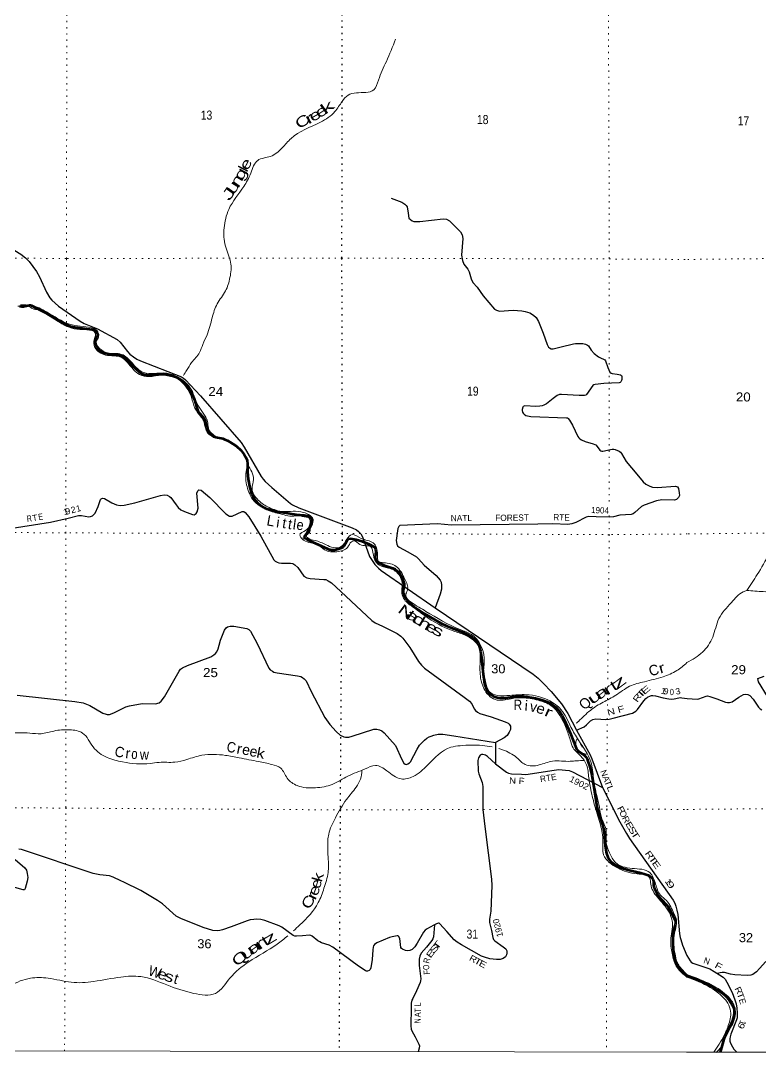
# Model space of a CAD drawing. Header units: feet. Extents: x -252966 to 4, y -183309 to 1368.
# Drawn here: x -44179 to -29908, y -183309 to -163397 of the extents above; entities that cross this region are included whole.
import ezdxf
from ezdxf.enums import TextEntityAlignment as Align

# ---------------------------------------------------------------- set-up
doc = ezdxf.new("R2010")
doc.units = ezdxf.units.FT
doc.header["$LTSCALE"] = 80
doc.linetypes.add('DOTTED', pattern=[1.5, 0.3, -1.2])
doc.linetypes.add('LONG_DASH_SHORT_DASH', pattern=[9.9, 6, -1.2, 1.5, -1.2])
for name, color, linetype, lineweight in [('11', 7, 'LONG_DASH_SHORT_DASH', 60), ('29', 7, 'Continuous', 25), ('30', 7, 'Continuous', 35), ('39', 7, 'Continuous', 13), ('4', 7, 'Continuous', 13), ('41', 7, 'Continuous', 13), ('6', 7, 'DOTTED', 25), ('7', 7, 'DOTTED', 13)]:
    doc.layers.add(name, color=color, linetype=linetype, lineweight=lineweight)

msp = doc.modelspace()

# ---------------------------------------------------------------- linework, layer by layer
at = {"layer": '11'}
for points in [[(-44201.24, -168902.98), (-44160.3, -168910.74), (-44123.66, -168907.9), (-44043.18, -168886.88), (-44010.14, -168881.69), (-43981.62, -168883.59), (-43956.34, -168893.21), (-43721.13, -169016.41), (-43464.71, -169172.72), (-43335.86, -169242.05)], [(-43335.86, -169242.05), (-43248.67, -169278.53), (-43177.39, -169299.37), (-43088.12, -169313.77), (-42806.58, -169348.93), (-42764.96, -169356.86), (-42745.13, -169366.84), (-42732.96, -169377.42), (-42720.7, -169392.21), (-42698.2, -169433.33), (-42692.61, -169448.37), (-42692.68, -169465.12), (-42699.53, -169483.53), (-42735.52, -169538.45), (-42744.31, -169557.88), (-42746.08, -169575.97), (-42732.3, -169635.91), (-42707.85, -169701.61), (-42681.59, -169740.84), (-42657, -169763.46), (-42621.76, -169783.48), (-42593.15, -169794.9), (-42550.92, -169806.44), (-42398.28, -169832.17), (-42261.35, -169848.93), (-42219.99, -169861.59), (-42193.83, -169874.78), (-42157.04, -169902.52), (-42062, -170011.58), (-41971.51, -170100.31), (-41884.82, -170176.4), (-41846.88, -170199.05), (-41798.05, -170216.66), (-41745.63, -170227.96), (-41684.25, -170235.38), (-41617.51, -170231.66), (-41498.63, -170214.76), (-41451.72, -170212.07), (-41411.4, -170214.67), (-41336.31, -170226.01), (-41248.28, -170246.07), (-41174.29, -170272.23), (-41096.09, -170313.69), (-41029.26, -170364.99), (-40975.02, -170421.8), (-40916.64, -170507.31), (-40841.04, -170665.06), (-40817.63, -170729.75), (-40787.65, -170844.96), (-40769.92, -170899.05), (-40751.72, -170937.76), (-40730.99, -170965.04), (-40662.44, -171033.3), (-40647.02, -171053.13), (-40632.17, -171081.1), (-40619.06, -171120.65), (-40590.88, -171244.62), (-40567.56, -171297), (-40539.48, -171343.07), (-40510.87, -171377.13), (-40484.95, -171399.02), (-40455.43, -171416.19), (-40415.71, -171430.17), (-40280.05, -171455.93), (-40237.31, -171472.6), (-40190.55, -171495.17), (-40083, -171555.4), (-40016.9, -171603), (-39932.6, -171679.32), (-39864.31, -171761.69), (-39838.77, -171805.18), (-39820.88, -171847.2), (-39811.33, -171880.13), (-39802.38, -171940.3), (-39800.3, -171993.42), (-39800.73, -172097.52), (-39787.76, -172239.27), (-39759.23, -172404.25), (-39718.9, -172524.31), (-39670.75, -172614.3), (-39602.57, -172700.46), (-39532.91, -172758.51), (-39476.95, -172789.22), (-39405.76, -172814.14), (-39228.17, -172858.28), (-39023.95, -172893.77), (-38865.06, -172919.88), (-38709.83, -172928.99), (-38640, -172943.97), (-38598.52, -172963.78), (-38575.67, -172990.92)], [(-38575.67, -172990.92), (-38563.53, -173021.23), (-38558.31, -173069.36), (-38564.53, -173108.3), (-38596.51, -173171.82), (-38665.96, -173290.26), (-38703.99, -173339.16), (-38712.19, -173354.21), (-38713.37, -173360.66), (-38712.5, -173365.66), (-38707.79, -173371.63), (-38698.98, -173377.33), (-38650.76, -173403), (-38552.92, -173443.34), (-38249.68, -173583.08), (-38229.08, -173590.9), (-38205.95, -173596.46), (-38179.34, -173599.49), (-38151.46, -173599.56), (-38124.59, -173597.2), (-38093.99, -173592.16), (-38045.44, -173580.24), (-37990.2, -173562.76), (-37963.89, -173551.53), (-37952.35, -173542.37), (-37936.68, -173524.25), (-37894.55, -173447.84), (-37870.29, -173408.74), (-37851.07, -173390.82), (-37827.81, -173382.98), (-37780.48, -173385.42), (-37706.32, -173399.43), (-37599.6, -173432.78), (-37455.94, -173489.16), (-37359.73, -173543.04), (-37339.94, -173564.4), (-37329.72, -173596.2), (-37328.52, -173631.4), (-37339.37, -173739.07), (-37334.93, -173786.5), (-37321.45, -173812.18), (-37270.53, -173847.32), (-37170.3, -173895.04), (-37000.29, -173950.72), (-36953.95, -173973.39), (-36919.29, -173996.61), (-36897.47, -174015.88), (-36871.9, -174044.78), (-36836.96, -174099.88), (-36805.32, -174172.79), (-36783.44, -174239.22), (-36781.09, -174254.84), (-36780.73, -174268.66), (-36782.82, -174291.69), (-36795.49, -174350.8), (-36800.78, -174377.36), (-36802.17, -174423.38), (-36792.32, -174454.84), (-36769.24, -174501.18), (-36737.51, -174552.13), (-36705.03, -174593.48), (-36672.46, -174626.95), (-36590.03, -174691.65), (-36392.04, -174825.4), (-36073.37, -175012.07), (-35962.11, -175066.62), (-35638.1, -175193.11), (-35542.49, -175240.52), (-35468.75, -175286.57), (-35434.8, -175312.45), (-35401.86, -175344.78), (-35361.18, -175399.82), (-35341.69, -175435.85), (-35318.27, -175496.15), (-35304.56, -175553.89), (-35287.96, -175679.31), (-35264.63, -175949.2), (-35228.63, -176184.06)], [(-35228.63, -176184.06), (-35194.46, -176292.27), (-35167.46, -176336.28), (-35136.44, -176369.73), (-35096.47, -176400.36), (-35048.63, -176425.89), (-34984.44, -176446.59), (-34933.77, -176454.24), (-34868.53, -176455.73), (-34817.27, -176452.07), (-34598.41, -176422.39), (-34537.1, -176419.64), (-34482.75, -176422.92), (-34247.74, -176458.13), (-34121.34, -176490.91), (-34035.27, -176522.75), (-33935.6, -176572.69), (-33852.87, -176633.02), (-33789.39, -176703.64), (-33734.54, -176793.16), (-33660.66, -176939.45), (-33575.81, -177130.1), (-33520.63, -177275.2), (-33475.12, -177392.47), (-33445.56, -177455.32), (-33420.04, -177484.73), (-33307.53, -177562.5), (-33272.29, -177594.57), (-33251.32, -177628.36), (-33233.47, -177676.42), (-33199.46, -177782.72), (-33159.4, -177944.24), (-33107.14, -178260), (-33061.2, -178548.9), (-33033.82, -178655.41), (-32952.51, -178900.76), (-32932.19, -178978.71), (-32921.04, -179043.89), (-32899.94, -179307.54), (-32875.14, -179454.88), (-32859.84, -179504.15), (-32841.48, -179544.11), (-32799.61, -179603.63), (-32744.19, -179653.81), (-32691.31, -179686.48), (-32607.29, -179723.63), (-32465.11, -179772.91), (-32213.91, -179826.39), (-32127.93, -179851.68), (-32072.81, -179874.27), (-32037.86, -179894.07), (-32004.41, -179922.31), (-31988.5, -179941.97), (-31977.19, -179965.81), (-31971.5, -180000.78), (-31971.36, -180048.9), (-31970.08, -180074.91), (-31966.01, -180095.96), (-31957.23, -180117.51), (-31904.88, -180221.59), (-31877.77, -180265.82), (-31839.23, -180317.19), (-31694.43, -180470.64), (-31640.44, -180569.69), (-31556.17, -180732.21), (-31547.15, -180758.8), (-31544.39, -180788.97), (-31549.12, -180828.5), (-31593.45, -180975.5), (-31599.44, -181013.02), (-31599.15, -181089.89), (-31593.47, -181236.85), (-31577.07, -181413.73), (-31566.07, -181477.71), (-31550.71, -181531.61), (-31536.14, -181567), (-31509.62, -181612.55), (-31414.74, -181742.85), (-31392.21, -181765.06), (-31328.39, -181814.44)], [(-31328.33, -181814.48), (-31028.07, -181930.1), (-30905.42, -181983.18), (-30826.89, -182026.27), (-30739.31, -182080.96), (-30633.03, -182154.18), (-30575.89, -182203.87), (-30518.45, -182268.13), (-30449.62, -182371.95), (-30422.89, -182434.01), (-30411.42, -182488.95), (-30413.47, -182548.67), (-30424.18, -182608.55), (-30450.27, -182695.31), (-30488.48, -182784.35), (-30578.5, -182943.06), (-30599.53, -182991.12), (-30686.21, -183287.91)]]:
    msp.add_lwpolyline(points, dxfattribs=at)
at = {"layer": '29'}
msp.add_line((-35018.5, -177317.65), (-35016.58, -177725.99), dxfattribs=at)
for points in [[(-37027.5, -166821.9), (-36824.29, -166896.45), (-36767.21, -166933.45), (-36739.66, -166959.96), (-36722.02, -166984.66), (-36704.39, -167108.17), (-36686.76, -167203.44), (-36660.38, -167232.29), (-36626.81, -167256.37), (-36595.08, -167266.95), (-36563.34, -167270.48), (-36477.96, -167269.33), (-36024.2, -167217.82), (-35965.62, -167226.38), (-35905.68, -167258.14), (-35816.17, -167347.08), (-35694.1, -167466.33), (-35658.83, -167526.31), (-35650.9, -167598.21), (-35670.59, -167916.36), (-35655.31, -168023.85), (-35627.36, -168094.75), (-35551.6, -168189.24), (-35524.83, -168239.1), (-35488.34, -168375.75), (-35452.54, -168449.06), (-35370.77, -168536.54), (-35255.23, -168701.31), (-35039.95, -168957.18), (-34999.81, -168980.96), (-34937.69, -168995.99), (-34678.75, -168980.75), (-34511, -168992.47), (-34444.08, -169002.08), (-34355.84, -169027.75), (-34281.79, -169077.15), (-34235.95, -169119.5), (-34190.24, -169197.65), (-34095.08, -169424.37), (-34019.93, -169638.96), (-33993.51, -169692.01), (-33975.88, -169707.89), (-33944.14, -169723.77), (-33928.27, -169727.3), (-33901.98, -169725.69), (-33748.56, -169687.94)], [(-44710.84, -167575.69), (-44176.72, -167898.93), (-44084.08, -167969.99), (-44013.55, -168040.56), (-43873.42, -168232.89), (-43816.08, -168333.44), (-43680.84, -168634.29), (-43613.32, -168741), (-43574.53, -168786.87), (-43449.44, -168901.8), (-43027.5, -169188.38), (-42950.37, -169235.01), (-42693.18, -169342.37), (-42316.96, -169542.63), (-42257.45, -169596.69), (-42116.39, -169776.66), (-42069.59, -169826.24), (-42000.02, -169878.99), (-41936.55, -169921.33), (-41867.58, -169955.48), (-41078.53, -170262.12), (-41035.58, -170290.07), (-41000.31, -170325.36), (-40709.18, -170628.48), (-39925.19, -171531.59), (-39866.6, -171618.61), (-39537.25, -172186.28), (-39499.86, -172239.65), (-39461.07, -172285.52), (-39335.67, -172397.58), (-38972.67, -172707.19), (-38932.04, -172732.1), (-38813.99, -172791.88), (-37780.48, -173174.88), (-37697.91, -173213.56), (-37659.12, -173248.85), (-37616.8, -173294.72), (-37582.73, -173352.12), (-37445.78, -173730.51), (-37410.4, -173789.44), (-37345.27, -173880.47), (-37274.78, -173952.33), (-37223.62, -173998.69), (-36181.07, -174719.05)], [(-33748.56, -169687.94), (-33512.2, -169629.79), (-33476.9, -169624.97), (-33330.56, -169623.2), (-33279.44, -169633.09), (-33245.05, -169652.31), (-33226.53, -169669.08), (-33171.7, -169753.78), (-33111.92, -169817.28), (-33027.86, -169878.69), (-32994.67, -169899.31), (-32919.76, -169929.33), (-32906.52, -169939.89), (-32895.94, -169957.54), (-32852.35, -170087.84), (-32809.54, -170176.31), (-32788.68, -170194.28), (-32768.99, -170202.78), (-32668.37, -170210.96), (-32603.25, -170225.71), (-32589.14, -170238.06), (-32580.28, -170251.49), (-32580.33, -170313.93), (-32585.62, -170336.87), (-32601.49, -170363.33), (-32613.83, -170373.92), (-32629.09, -170377.32), (-32930.18, -170395.65), (-33096.05, -170410.08), (-33120.93, -170418.61), (-33138.37, -170431.25), (-33260.35, -170605.98), (-33275.02, -170617.38), (-33301.47, -170626.2), (-33402.91, -170623.2), (-33744.03, -170603.26), (-33786.1, -170607.05), (-33825.13, -170624.44), (-33906.9, -170684.44), (-34036.71, -170786.75), (-34082.12, -170809.57), (-34119.58, -170823.8), (-34163.66, -170830.86), (-34236.76, -170834.73), (-34451.43, -170825.52), (-34481.03, -170837.92), (-34491.61, -170852.03), (-34503.95, -170893.29), (-34505.72, -170915.55), (-34498.67, -170943.78), (-34486.32, -170968.48), (-34466.3, -170987.57), (-34431.66, -171009.06), (-34336.09, -171030.33), (-33649.93, -171052.18), (-33626.77, -171055.81), (-33614.43, -171066.39), (-33587.98, -171099.92), (-33530.28, -171198.96), (-33426.65, -171413.08), (-33409.11, -171439.83), (-33389.63, -171460.71), (-33357.89, -171481.88), (-33287.07, -171510.57), (-33130.8, -171559.48), (-33101.34, -171567.45), (-33084.6, -171573.63), (-33075.78, -171582.45), (-33003.49, -171677.72), (-32986.98, -171688.39), (-32963.82, -171698.01), (-32944.42, -171699.77), (-32802.25, -171665.4), (-32764.57, -171660.96), (-32735.49, -171660.08), (-32708.15, -171668.02), (-32629.86, -171700.39), (-32605.01, -171720.07), (-32588.26, -171742.12), (-32494.41, -171897.3), (-32289.24, -172142.03)], [(-32289.24, -172142.03), (-32167.32, -172287.45), (-32115.73, -172331.4), (-32041.67, -172370.22), (-31988.78, -172391.39), (-31899, -172399.03), (-31545.7, -172372.98), (-31509.19, -172387.86), (-31488.04, -172419.62), (-31472.1, -172499.49), (-31470.4, -172553.71), (-31488.04, -172592.52), (-31523.3, -172627.81), (-31563.14, -172643.1), (-31811.94, -172637.71), (-31914.72, -172656.04), (-32147.46, -172737.19), (-32197.87, -172765.66), (-32329.06, -172880.11), (-32364.33, -172908.34), (-32403.33, -172918.64), (-32616.1, -172929.47), (-32741.64, -172961.27), (-32827.01, -172972.33), (-33073.78, -172962.94), (-33217.7, -172957.74), (-33270.46, -172967.85), (-33468.07, -173074.18), (-33544.04, -173098.43), (-33619.7, -173109.47), (-33911.27, -173100.39), (-34202.25, -173104.77), (-35867.87, -173123.5), (-36134.65, -173101.99), (-36861.2, -173129.97), (-36885.09, -173148.28), (-36901.65, -173191.79), (-36932.92, -173419.8), (-36923.88, -173494.09), (-36909.77, -173522.32), (-36877.39, -173546.21), (-36707.31, -173641.24), (-36543.03, -173734.04), (-36521.87, -173751.68), (-36501.29, -173772.5), (-36391.55, -173893.21), (-36159.8, -174092.66), (-36088.13, -174182.18), (-36066.98, -174224.52), (-36056.42, -174281.39), (-36059.92, -174358.61), (-36083.39, -174453.38), (-36181.07, -174719.05)], [(-44677.66, -173232.48), (-43603.25, -173068.33), (-43261.71, -172988.17), (-43060.77, -172935.25), (-43004.21, -172935.82), (-42862.25, -172962.38), (-42827.89, -172960.52), (-42792.62, -172946.41), (-42743.5, -172892.98), (-42682.66, -172767.22), (-42635.81, -172631.37), (-42623.36, -172614.71), (-42598.68, -172604.13), (-42559.45, -172609.78), (-42419.4, -172692.63), (-42330.67, -172734.69), (-42259.14, -172745.56), (-42182.57, -172741.75), (-41973.95, -172697.11), (-41477.58, -172555.77), (-41410.29, -172540.61), (-41353.87, -172544.14), (-41305.09, -172570.74), (-41279.82, -172590.01), (-41181.51, -172733.56), (-41140.52, -172785.86), (-41087.69, -172830.16), (-41017.1, -172863.49), (-40861.94, -172919.95), (-40833.73, -172923.48), (-40811.21, -172915.77), (-40791.42, -172902.3), (-40773.78, -172867.02), (-40754.41, -172795.99), (-40779.03, -172509.62), (-40763.2, -172461.22), (-40738.52, -172443.58), (-40698.47, -172452.02), (-40530.61, -172589.07), (-40223.22, -172907.04), (-40147.86, -172949.95), (-40123.17, -172953.48), (-40097.02, -172949.78), (-39901.92, -172862.8), (-39872.8, -172861.73), (-39844.59, -172882.9), (-39778.03, -172963.57), (-39547.17, -173337.16), (-39294.67, -173792.94), (-39271.56, -173819.77), (-39229.24, -173840.94), (-39197.5, -173851.53), (-39144.51, -173859.83), (-38973.58, -173856.83), (-38925.97, -173865.64), (-38888.95, -173888.59), (-38832.52, -173941.52), (-38716.35, -174106.42), (-38659.73, -174142.65), (-38594.19, -174155.14), (-38331.4, -174170.62), (-38292.99, -174174.41), (-38243.62, -174199.11), (-38183.25, -174237.5), (-38003.5, -174402.63), (-37406.11, -174963.07), (-37336.39, -175008.85), (-37198.26, -175073.67), (-36917.71, -175215.37), (-36843.66, -175264.77), (-36804.87, -175303.58), (-36668.61, -175484.96), (-36501.42, -175752.11), (-36445.18, -175825.82), (-36389.69, -175878.83), (-35623.21, -176442.9)], [(-36181.07, -174719.05), (-34288.81, -175996.98), (-34195.42, -176075.22), (-34091.34, -176180.47), (-33943.89, -176330.83), (-33742.46, -176572.15), (-33622.33, -176759.17), (-33452.07, -177076.18)], [(-40348.67, -175441.18), (-40321.99, -175340.47), (-40246.75, -175146.74), (-40216.13, -175105.56), (-40189.68, -175082.63), (-40135.02, -175070.28), (-40063.77, -175073.7), (-39817.64, -175119.68), (-39778.85, -175133.79), (-39743.18, -175167.56), (-39615.98, -175406.46), (-39391.66, -175880.1), (-39366.26, -175913.64), (-39320.42, -175941.87), (-39292.21, -175955.98), (-39231.6, -175973.07), (-38834.57, -176029.33), (-38775.59, -176042.44), (-38743.85, -176060.08), (-38708.59, -176084.78), (-38672.53, -176126.31), (-38573.25, -176331.03), (-38312.95, -176832.89), (-38213.12, -176968.72), (-38093.23, -177102.81), (-38011.7, -177174.84), (-37941.59, -177208.68), (-37909.85, -177212.2), (-37845.34, -177211.8), (-37782.9, -177194.56), (-37366.98, -177060.35), (-37306.84, -177056.94), (-37257.47, -177071.06), (-37208.1, -177092.23), (-37164.67, -177131.53), (-36949.2, -177374.93), (-36822.16, -177645.86), (-36786.69, -177715.05), (-36760.4, -177732.27), (-36733.8, -177736.23), (-36709.11, -177729.17), (-36673.85, -177704.47), (-36659.83, -177684.8), (-36528.14, -177441.33), (-36483.42, -177369.24), (-36454.23, -177334.78), (-36388.99, -177269.5), (-36344.91, -177234.21), (-36296.52, -177206.92), (-36260.28, -177190.1), (-36204.84, -177171.63), (-36121.33, -177155.37), (-36085.72, -177153.05), (-36035.57, -177157.52), (-35822.51, -177189.06), (-35018.5, -177317.65)], [(-44246.43, -176401.46), (-43133.35, -176521.76), (-42970.25, -176552.31), (-42842.79, -176599.45), (-42592.93, -176746.39), (-42530.63, -176771.33), (-42511.82, -176774.62), (-42462.45, -176774.62), (-42379.99, -176744.14), (-42152.13, -176629.94), (-42076.28, -176605.72), (-41831.25, -176565.06), (-41574.41, -176566.49), (-41508.56, -176550.56), (-41466.24, -176518.8), (-41403.16, -176433.34), (-41121.71, -175940.5), (-41092.44, -175901.28), (-41053.65, -175876.58), (-40956.61, -175833.34), (-40510.25, -175661.69), (-40450.63, -175626.04), (-40418.9, -175597.81), (-40390.69, -175566.05), (-40367, -175510.36), (-40348.67, -175441.18)], [(-29768.65, -176431.09), (-29942.6, -176148.5), (-29954.96, -176080.21), (-29836.7, -176037.37)], [(-33452.07, -177076.18), (-33310.25, -177011.47), (-33262.94, -176977.15), (-33183.3, -176898.55), (-33139.99, -176871.75), (-33081.04, -176859.74), (-32983.45, -176866.62), (-32890.61, -176870.32), (-32827.14, -176866.8), (-32750.58, -176847.91), (-32372.24, -176746.82), (-32310.42, -176712.25), (-32277.03, -176679.78), (-32158.88, -176508.93), (-32119.76, -176468.03), (-32086.61, -176443.36), (-32030.18, -176415.13), (-32006.91, -176408.04), (-31983.78, -176407.82), (-31927.92, -176415.13), (-31783.35, -176452.98), (-31670.5, -176475.12), (-31624.29, -176476.85), (-31572.76, -176474.17), (-31480.07, -176453.94), (-31455.02, -176448.62), (-31422.14, -176450.99), (-31321.7, -176464.54)], [(-31321.7, -176464.54), (-31129.62, -176480.34), (-31095.52, -176473.81), (-30956.43, -176421.34), (-30925.12, -176416.95), (-30885.75, -176425.9), (-30746.17, -176476.35), (-30580.22, -176537.68), (-30541.46, -176546.8), (-30504.94, -176545.47), (-30477.62, -176537.68), (-30454.82, -176530.84), (-30320.69, -176444), (-30235.93, -176389.4), (-30196.51, -176381.03), (-30151.57, -176387.12), (-30110.53, -176409.93), (-30049.5, -176478.79), (-29946.39, -176637.09), (-29914.44, -176667.71), (-29882.52, -176685.96)], [(-35623.21, -176442.9), (-35519.51, -176519.21), (-35474.18, -176568.5), (-35429.59, -176665.66), (-35404.61, -176696.99), (-35367.88, -176727.4), (-35320.63, -176755.5), (-35100.23, -176820.79), (-34833.84, -176916.35), (-34773.69, -176940.89), (-34756.06, -176958.54), (-34725.9, -176999.02), (-34727.84, -177064.4), (-34754.6, -177116.95), (-34794.85, -177177.31), (-34849.47, -177224.51), (-35018.5, -177317.65)], [(-33452.07, -177076.18), (-33191.63, -177550.02), (-33156.85, -177630.76), (-32954.06, -178179.86)], [(-35016.58, -177725.99), (-35173.92, -177584.89), (-35212.38, -177558.76), (-35262.08, -177546.07), (-35286.76, -177549.6), (-35310.72, -177562.22), (-35343.18, -177609.59), (-35357.38, -177660.04), (-35353.76, -177867.18), (-35338.66, -177922.35), (-35275.3, -178088.84), (-35262.08, -178163.59), (-35259.89, -178605.35), (-35223.46, -178935.82), (-35096.24, -179953.36), (-35091.05, -180074.36), (-35109.41, -180565.78), (-35134.29, -180721.77), (-35133.37, -180787.15), (-35093.27, -180940.18), (-35069.89, -181072.97), (-35055.79, -181115.31), (-35030.08, -181138.69), (-34868.15, -181257.69), (-34819.52, -181295.28), (-34798.36, -181330.56), (-34798.53, -181376.18), (-34805.42, -181411.72), (-34826.57, -181447.01), (-34872.42, -181478.77), (-34929.58, -181497.54), (-34999.37, -181499.94), (-35126.32, -181485.82), (-35230.37, -181455.83), (-35286.77, -181434.66), (-35671.14, -181219.41), (-35755.78, -181166.48), (-35812.57, -181118.31), (-35958.23, -180957.37), (-36091.91, -180808.5), (-36102.68, -180801.7), (-36115.47, -180799.5), (-36136.18, -180803.47), (-36157.34, -180811.41), (-36182.03, -180822.87), (-36192.63, -180829.88)], [(-35016.58, -177725.99), (-34806.72, -177889.29), (-34764.86, -177909.53), (-34708.44, -177920.11), (-34513.94, -177926.95), (-34429.85, -177930.7), (-33883.27, -177846.01), (-33795.11, -177838.89), (-33664.63, -177846.01), (-33597.63, -177856.6), (-33534.46, -177880.38), (-32954.06, -178179.86)], [(-32954.06, -178179.86), (-32620.36, -178846.26), (-32492.12, -179068.69), (-32431.37, -179165.57), (-31590.65, -180353.22), (-31558.52, -180413.99), (-31536.48, -180473.09), (-31517.96, -180549.85), (-31501.79, -180633.95), (-31465.58, -181006.45), (-31455.37, -181074.74), (-31444.79, -181113.55), (-31408.5, -181222.95), (-31328.51, -181418.9)], [(-42188.51, -180008.91), (-42244.09, -179981.54), (-42392, -179911.6), (-42464.35, -179888.23), (-42652.95, -179869.26), (-42777.15, -179842.45), (-44163.38, -179378.35), (-44216.9, -179369.96)], [(-44282.74, -179567.84), (-44096.97, -179733.01), (-44068.79, -179775.75), (-44051.16, -179839.27), (-44040.58, -179920.43), (-44052.14, -179991.47), (-44093.48, -180132.15), (-44104.05, -180153.32), (-44131.24, -180155.16), (-44379.72, -180087.72)], [(-37650.05, -181632.47), (-37659.3, -181626.43), (-38156.81, -181259.56), (-38225.1, -181220.95), (-38375.44, -181174.87), (-38409.82, -181161.64), (-38443.41, -181139.67), (-38551.76, -181047.84), (-38583.5, -181033.72), (-38605.38, -181028.67), (-38737.91, -181045.95), (-38854.15, -181052.25), (-38891.18, -181048.72), (-38920.46, -181036.92), (-39138.37, -180877.58), (-39188.27, -180852), (-39468.62, -180749.67), (-39542.96, -180729.2), (-39620.26, -180721.44), (-39680.2, -180724.97), (-39750.73, -180735.56), (-39807.95, -180751.74), (-40119.57, -180866.1), (-40283.21, -180927.87), (-40336.11, -180941.98), (-40378.83, -180944.72), (-40470.11, -180938.45), (-40657.44, -180883.11), (-41089, -180710.86), (-41176.04, -180664.05), (-41445.16, -180425.03), (-41537.7, -180363.79), (-41861.79, -180169.82), (-42188.51, -180008.91)], [(-36192.63, -180829.88), (-36291.78, -180880.66), (-36337.63, -180905.36), (-36371.48, -180933.05), (-36404.18, -180970.17), (-36527.27, -181182.38), (-36575.22, -181252.48), (-36609.6, -181293.95), (-36628.12, -181308.94), (-36668.47, -181325.71), (-36715.39, -181329.24), (-36751.54, -181323.06), (-36811.49, -181301.89), (-36832.65, -181284.24), (-36842.74, -181264.69), (-36863.95, -181096.43), (-36886.42, -181052.24), (-36900.53, -181043.42), (-36915.85, -181044.1), (-37013.37, -181059.3), (-37064.51, -181077.3), (-37309.85, -181180.02), (-37351.91, -181209.27), (-37369.54, -181235.73), (-37380.12, -181260.43), (-37386.78, -181311.7), (-37399.8, -181501.78), (-37420.68, -181661.79), (-37434.78, -181690.93), (-37457.7, -181713.87), (-37484.15, -181724.45), (-37504.43, -181721.81), (-37523.3, -181715.26), (-37650.05, -181632.47)], [(-36192.63, -180829.88), (-36213.76, -181061.92), (-36224.34, -181100.73), (-36246.07, -181129.91), (-36349.09, -181263.44), (-36450.03, -181375.97), (-36478.39, -181432.86), (-36492.34, -181492.42), (-36489.36, -181614.94), (-36460.61, -181869.99), (-36463.25, -181913.22), (-36470.97, -181943.31), (-36540.01, -182101.06), (-36614.89, -182250.21), (-36629.24, -182284.71), (-36643.1, -182340.19), (-36646.06, -182432.74), (-36653.68, -182781.28), (-36644.14, -182841.08), (-36633.4, -182873.91), (-36564.62, -182987.64), (-36495.12, -183130.15), (-36487.06, -183163.26), (-36490.59, -183209.14), (-36508.65, -183279.32)], [(-31328.51, -181418.9), (-31260.92, -181526.74), (-31242.67, -181549.55), (-31210.76, -181567.49), (-30999.63, -181638.78), (-30884.7, -181681.86), (-30800.46, -181728.23), (-30697.73, -181793.64), (-30627.05, -181841.55), (-30589.43, -181878.05), (-30551.81, -181937.36), (-30451.27, -182134.57), (-30397.91, -182274.98), (-30372.82, -182357.11), (-30363.57, -182435.7), (-30354.58, -182525.92), (-30354.58, -182592.07), (-30358.01, -182621.72), (-30368.56, -182660.91), (-30479.72, -182938.94), (-30492.53, -182991.28), (-30497.09, -183027.78), (-30494.81, -183071.13), (-30482.95, -183109.86), (-30448.47, -183186.08), (-30419.57, -183230.81), (-30364.11, -183288.34)], [(-29805.54, -181536.11), (-29921.34, -181675.44), (-29980.64, -181734.33), (-30026.24, -181766.26), (-30055.89, -181786.8), (-30094.65, -181800.48), (-30159.65, -181807.35), (-30402.46, -181793.64), (-30483.01, -181780.87), (-30598.55, -181750.3), (-30645.78, -181747.53), (-30685.19, -181754.86), (-30736.08, -181769.22)]]:
    msp.add_lwpolyline(points, dxfattribs=at)
at = {"layer": '39'}
for points in [[(-33586.1, -155597.96), (-33909.77, -155953.72), (-34370.02, -156283.24), (-34713.67, -156496.18), (-35081.44, -156731.23), (-35655.99, -156787.12), (-36089.91, -156827.02), (-37174.72, -156926.78), (-37626.83, -157115.51), (-38402.49, -157509.15), (-38641.56, -157537.13), (-39017.15, -157468.47), (-39848.71, -157373.32), (-40133.98, -157417.35), (-40258.57, -157479.61), (-40401.46, -157841.54), (-40616.57, -158080.73), (-40974.29, -158309.75), (-41313.92, -158508.62), (-41538.94, -158560.75), (-41972.84, -158566.46), (-42615.71, -158660.51), (-43003.61, -158945.83), (-43168.53, -159231.32), (-43331.49, -159571.11), (-43524.4, -159673.54), (-43827.79, -159765.84), (-44125.34, -160113.57), (-44324.44, -160425.18), (-44728.57, -160937.77), (-45164.76, -161339.71), (-45351.79, -161631.21), (-45494.58, -161858.38), (-45639.38, -162095.61), (-45691.82, -162385.2), (-45673.88, -162580.31), (-45641.95, -162861.92), (-45728.52, -163131.37), (-45897.43, -163374.62), (-46224.94, -163478.96), (-46488.14, -163561.23), (-46633.02, -163897.02), (-46715.63, -164242.9), (-46709.83, -164554.66), (-46680.02, -164993.15), (-46567.7, -165232.58), (-46429.22, -165407.67), (-46276.64, -165522.43), (-46192.38, -165667.31), (-45919.37, -165930.99), (-45670.53, -166265.06), (-45594.34, -166466.25), (-45512.1, -166623.19), (-45511.11, -166625.67)], [(-19502.92, -157667.82), (-19883.28, -157907.02), (-20375.57, -158257.39), (-20739.57, -158562.86), (-21135.69, -158866.49), (-21577.94, -159182.42), (-21849.87, -159427.1), (-22210.02, -159694.36), (-22540.57, -159850.87), (-22965.5, -160003.86), (-23241.68, -160196.29), (-23489.66, -160406.67), (-24156.65, -160749.89), (-24346.74, -160889.6), (-24755.62, -161038.48), (-25298.5, -160860.33), (-25610.3, -160727.23), (-25845.15, -160736.49), (-26088.06, -160741.76), (-26375.46, -160674.88), (-26704.6, -160700.71), (-26907.25, -160725.88), (-26966.43, -160957.4), (-26915.32, -161158.19), (-26856.65, -161256.41), (-26876.65, -161710.9), (-26844.92, -162064.6), (-26704.71, -162431.81), (-26437.68, -162872.75), (-26112.54, -163291.28), (-25908.26, -163619.96), (-25720.46, -163858.25), (-25174.51, -164267.6), (-25069.11, -164486.21), (-25017.87, -165155.46), (-25029.88, -165601.87), (-25026.69, -165861.22), (-25022.94, -166241.19), (-25077.85, -166526.98), (-25180.95, -166811), (-25372.22, -167131.67), (-25476.28, -167206.59), (-25650.7, -167259.77), (-25987.04, -167466.58), (-26076.75, -167605.77), (-26210.21, -167835.67), (-26378.8, -167848.6), (-26551.46, -167847.48), (-26710.61, -167729.68), (-26945.17, -167803.27), (-27249.43, -167999.86), (-27341.37, -168090.81), (-27381.01, -168201.6), (-27382.31, -168356.42), (-27361.44, -168531.23), (-27386.88, -168676.12), (-27521, -168761.26), (-28035.62, -169055.44), (-28311.48, -169318.24), (-28338.13, -169638.06), (-28263.86, -170073.97), (-28337.05, -170311.59), (-28635.23, -170962.54), (-28643.56, -171334.54), (-28760.31, -171707.1), (-29009.44, -172108.48), (-29376.94, -172524.56), (-29450.16, -172758.16), (-29544.67, -173164.78), (-29739.11, -173670.44), (-29968.13, -174077.75), (-30169.51, -174382.39)], [(-36944.65, -163753.38), (-37123.74, -164183.67), (-37274.66, -164541.57), (-37367.2, -164732.58), (-37519.9, -164780.74), (-37861.43, -164832.78), (-37976.01, -164953.37), (-38114.76, -165150.38), (-38394.13, -165353.31), (-38962.84, -165668.67), (-39131.7, -165849.56), (-39360.82, -166014.32), (-39605.95, -166090.57), (-39738.7, -166335.85), (-39875.49, -166595.21), (-40163.06, -167035.47), (-40253.71, -167391.41), (-40227.85, -167743.41), (-40127.64, -168053.23), (-40139.91, -168350.9), (-40226.47, -168608.28), (-40385.35, -168857.57), (-40483.97, -169127.01), (-40582.64, -169452.77), (-40663.12, -169639.76), (-40727.52, -169794.59), (-40880.32, -169991.58), (-40976.85, -170140.35), (-41036.39, -170236.97)], [(-44233.12, -168904.38), (-43996.24, -168922.27), (-43938.16, -168954.06), (-43875.3, -168965.65), (-43381.94, -169244.11), (-42984.16, -169353.79), (-42760.52, -169392.61), (-42735.26, -169431.64), (-42745.35, -169502.03), (-42760.52, -169550.15), (-42744.55, -169696.28), (-42541.45, -169844.69), (-42228.81, -169892.64), (-42118.97, -169989.24), (-41883.08, -170219.14), (-41700.51, -170260.24), (-41460.9, -170232.84), (-41142.55, -170312.76), (-40883.54, -170659.82), (-40815.07, -170869.87), (-40711.58, -171024.11), (-40652.2, -171108.47), (-40629.38, -171192.95), (-40604.28, -171270.58), (-40567.77, -171352.78), (-40399.73, -171430.39)], [(-44178.81, -168876.65), (-43970, -168888.01), (-43681.32, -169009.03), (-43234.04, -169248.77), (-42813.01, -169319.55), (-42719.45, -169358.36), (-42676.09, -169449.69), (-42684.93, -169520.27), (-42727.17, -169594.65), (-42654.95, -169717.4), (-42510.38, -169801.98), (-42233.37, -169830.99), (-42029.13, -169997.67), (-41811.6, -170180.63), (-41586.41, -170198.59), (-41329.51, -170199.09), (-41135.71, -170276.23), (-40912.07, -170468.02), (-40758.02, -170810.51), (-40659.14, -170965.9), (-40574.61, -171126.74), (-40556.35, -171256.88), (-40399.73, -171430.39)], [(-30169.51, -174382.39), (-29854.19, -174406.9), (-29432.52, -174420.81), (-28514.02, -174198.93), (-27670.61, -173802.52), (-27049.11, -173610.32), (-26628.42, -173409.1), (-26552.63, -173300.14), (-26460.44, -173265.48), (-26380.8, -173118.3), (-26142.39, -173008.5), (-25870.49, -172759.8), (-25635.92, -172247.91), (-25376.35, -171936.94), (-24795.63, -171608.23), (-24176.32, -171377.84), (-23948.49, -171149.47), (-23592.78, -170787.75), (-23384.62, -170647.95), (-22944.47, -170750.22), (-22618.25, -170965.68), (-22387.66, -171340.47), (-21950.08, -171760.43), (-21235.86, -172088.49), (-20797.88, -172099.17)], [(-40399.73, -171430.39), (-40380.64, -171435.45), (-40236.87, -171471.99), (-39977.57, -171633.49), (-39808.99, -171887.52), (-39804.89, -171944.52)], [(-39804.89, -171944.52), (-39835.13, -172236.52), (-39760.04, -172523.18), (-39706.51, -172623.3), (-39558.69, -172756.82), (-39291.07, -172877.12), (-39167.72, -172905.06), (-39025.76, -172946.97), (-38872.15, -172946.97), (-38779.05, -172946.97), (-38748.35, -172958.42), (-38611.48, -172988.89), (-38597.52, -173107.65), (-38681.47, -173226.21), (-38792.37, -173310.03), (-38720.6, -173410.97), (-38449.94, -173500.96), (-38313.89, -173600.25), (-38077.08, -173635.76), (-37871.79, -173552.47), (-37794.9, -173444.33), (-37748.6, -173424.48), (-37632.5, -173497.52), (-37419.85, -173542.95), (-37374.45, -173694), (-37289.54, -173876.07), (-37135.93, -173938.95), (-36929.96, -174025.1), (-36818.25, -174264.94), (-36826.01, -174432.98), (-36774.46, -174559.94), (-36619.26, -174698.06), (-36386.52, -174868.04), (-35835.68, -175162.38), (-35604.53, -175245.27), (-35335.27, -175484.89), (-35314.63, -175762.47), (-35304.21, -176072.17), (-35243, -176273.58), (-35021.19, -176487.95), (-34716.64, -176470.11), (-34502.53, -176453.81), (-34192.99, -176500.38), (-33950.94, -176600.51), (-33656.35, -177036.5), (-33575.2, -177264.15), (-33517.77, -177419.3), (-33374, -177578.95), (-33272.31, -177720.26), (-33221.37, -177963.84), (-33178.55, -178223.45), (-33093.89, -178563.51), (-32993.32, -178902.08), (-32944.93, -179220.16), (-32930.96, -179478.63), (-32663.32, -179734.77), (-32285.29, -179847.04), (-32040.69, -179928.84), (-32022.13, -180044.47), (-31898, -180293.57), (-31667.2, -180587.03), (-31632.29, -180670.86), (-31604.36, -180784.96), (-31638.11, -181131.92), (-31628.22, -181278.62), (-31568.87, -181541.75), (-31513.01, -181655.85), (-31327.2, -181836.68)], [(-39805.96, -171954.83), (-39686.55, -172245.4), (-39713.49, -172416.06), (-39594.79, -172641.93), (-39382.1, -172785.96), (-39111.37, -172861.88), (-38721.82, -172878.14), (-38532.35, -173035.46), (-38586.86, -173184.52), (-38613.42, -173270.83), (-38666.18, -173333.52), (-38633.59, -173373.1), (-38499.72, -173420.25), (-38283.25, -173503.91), (-38146.95, -173554.94), (-37992.21, -173537.72), (-37882.99, -173391.55), (-37786.15, -173307.65), (-37609.79, -173379.02), (-37379.27, -173464.76), (-37294.11, -173694.45), (-37276.71, -173823.23), (-37173.17, -173848.13), (-36933.78, -173919.66), (-36767.04, -174164.81), (-36717.26, -174375.28), (-36749.92, -174475.63), (-36642.17, -174610.95), (-36360.92, -174786.54), (-35697.62, -175138.16), (-35478.85, -175233.63), (-35275.12, -175503.32), (-35234.19, -175742.82), (-35243.53, -175992.09), (-35208.88, -176137.12), (-35140.87, -176330.45), (-34976.15, -176407.24), (-34743.41, -176407.24), (-34424.56, -176393.27), (-33966.92, -176513.99), (-33756.9, -176678.04), (-33561.85, -177016.92), (-33416.56, -177269.07), (-33177.76, -177690.63), (-33126.47, -178006.97), (-33063.63, -178339.96), (-33012.43, -178563.51), (-32974.5, -178761.44), (-32891.28, -178977.04), (-32879.76, -179250.43), (-32815.39, -179441.93), (-32702.88, -179629.99), (-32383.15, -179741.93), (-32040.15, -179824.29), (-31929.03, -180046.8), (-31833.55, -180257.74), (-31721.63, -180362.92), (-31574.11, -180617.3), (-31527.56, -180740.71), (-31572.36, -181036.45), (-31554.32, -181392.72), (-31518.83, -181542.91), (-31465.3, -181632.56), (-31328.74, -181787.96)], [(-31324.82, -175775.22), (-31023.35, -175571.01), (-30827.91, -175284.5), (-30707.08, -174926), (-30467.58, -174615.14), (-30241.66, -174408.9), (-30166.49, -174382.62)], [(-33459.7, -176944.55), (-33418.77, -176908.04), (-33187.61, -176695.02), (-32942.42, -176538.32), (-32695.25, -176403.74), (-32429.97, -176230.97), (-32142.65, -176142.68), (-31785.02, -176046.4), (-31519.78, -175929.94), (-31324.82, -175775.22)], [(-52157.06, -177658.39), (-51968.22, -177632.38), (-51801.43, -177550.04), (-51638.66, -177467.7), (-51409.73, -177556.37), (-51188.78, -177574.64), (-50861.48, -177755.9), (-50666.67, -177812.36), (-50433.59, -177718), (-50124.22, -177698.12), (-49790.67, -177563.61), (-49579.71, -177513.48), (-49380.94, -177646.38), (-49059.55, -177664.72), (-48904.79, -177536.11), (-48653.62, -177445.79), (-48386.43, -177401.74), (-48271.82, -177255), (-48018.67, -177192.83), (-47849.84, -177060.21), (-47656.9, -176929.62), (-47223.03, -176954.08), (-46998.14, -177086.99), (-46775.25, -177191.75), (-46650.73, -177228.05), (-46624.53, -177109.4), (-46562.14, -176942.5), (-46483.72, -176835.96), (-46296.91, -176852.19), (-46059.96, -176958.97), (-45756.78, -177158.32), (-45461.58, -177281.23), (-45156.21, -177231.17), (-44844.84, -177211.29), (-44408.89, -177141.22), (-44003.11, -177133.47), (-43784.16, -177145.71), (-43539.06, -177093.59), (-43233.71, -177069.68), (-42982.66, -177134.23), (-42779.97, -177401.89), (-42510.94, -177603.22), (-42211.7, -177689.93), (-41679.4, -177720.5), (-41508.64, -177698.5), (-41203.3, -177694.71), (-40972.25, -177642.58), (-40680.92, -177560.34), (-40228.95, -177562.69), (-39961.82, -177609.14), (-39588.25, -177683.84), (-39333.17, -177738.34), (-39160.47, -177810.87), (-39036.07, -178004.05), (-38843.33, -178147), (-38491.83, -178187.49), (-38166.36, -178123.37), (-37864.93, -177962.69), (-37531.37, -177824.16), (-37334.47, -177757.93), (-37111.57, -177860.67), (-36838.49, -178017.76), (-36607.45, -177969.66), (-36328.07, -177750.63), (-35877.86, -177407.03), (-35701.07, -177376.99), (-35271.19, -177373.29), (-35081.82, -177397.96)], [(-33341.76, -177405.04), (-33456.69, -177260.8), (-33468.99, -177308.99), (-33425.58, -177456.01), (-33316.15, -177529.62), (-33291.72, -177538.93), (-33262.04, -177538.93)], [(-34954.78, -177429.95), (-34879.54, -177456.05), (-34610.47, -177605.09), (-34443.84, -177741.98), (-34176.68, -177748.21), (-33915.49, -177676), (-33576.01, -177678.26), (-33455.48, -177668.3), (-33304.55, -177665.33)], [(-38916.83, -180948.59), (-38791.04, -180832.16), (-38437.19, -180402), (-38326.51, -180126.53), (-38247.94, -179818.85), (-38235.36, -179084.73), (-38106.57, -178767.04), (-37891.37, -178413.2), (-37708.4, -178178.02), (-37621.91, -178021.2), (-37594.85, -177850.03)], [(-47846.3, -183257.1), (-47488.46, -182865.16), (-47311.56, -182690.3), (-46972.03, -182628.21), (-46317.08, -182497.96), (-45772.58, -182327.4), (-45479.22, -182206.94), (-45107.62, -182243.42), (-44772.15, -182237.64), (-44372.24, -182004.62), (-43990.47, -181860.09), (-43650.99, -181858.33), (-43201.08, -181939.12), (-42771.2, -181923.35), (-42242.83, -181837.26), (-41863.17, -181829.49), (-41359.08, -181988.76), (-40838.93, -182152.07), (-40421.11, -182152.38), (-40141.68, -181858.93), (-39777.86, -181545.44), (-39229.22, -181201.91), (-39025.54, -181042.94)], [(-30761.74, -183289.38), (-30659.69, -183181.49), (-30614.08, -183092.52), (-30554.8, -182948.8), (-30456.75, -182773.14), (-30391.54, -182466), (-30421.7, -182367.11), (-30558.51, -182188.03), (-30905.08, -181957.62), (-31328.74, -181787.96)], [(-30806.4, -183288.35), (-30703.69, -183133.11), (-30600.4, -182953.37), (-30563.35, -182865.54), (-30483.24, -182607.22), (-30489.25, -182459.47), (-30560.93, -182302.01), (-30710.17, -182154), (-30875.73, -182037.43), (-31327.2, -181836.68)]]:
    msp.add_spline(points, degree=3, dxfattribs=at)
at = {"layer": '4'}
msp.add_lwpolyline([(0, -183308.59), (-31331.08, -183287.04), (-62662.1, -183222.4), (-93993.01, -183114.65), (-125323.73, -182963.82), (-156654.22, -182769.88), (-187984.41, -182532.85), (-219314.25, -182252.72), (-250643.67, -181929.5), (-248626.54, 1367.99)], dxfattribs=at)
at = {"layer": '6'}
for points in [[(-37933.38, -137474.04), (-37979.45, -142014.24), (-37995.35, -147316.07), (-37946.98, -152623.99), (-37964.5, -157388.8), (-37980.38, -162672.53), (-37986.24, -167976.38), (-37978.04, -173284.27), (-37979.8, -173531.37)], [(-37980.4, -173615.21), (-38016.06, -178614.24), (-38035.3, -183276.83)]]:
    msp.add_lwpolyline(points, dxfattribs=at)
at = {"layer": '7'}
for p, q in [((-43305.94, -172759.68), (-43296.78, -169274.73)), ((-32856.95, -176461.95), (-32858.46, -176604.47)), ((-32861.02, -176846.5), (-32865.5, -177764.46)), ((-32477.36, -178601.3), (-31324.64, -178605.11))]:
    msp.add_line(p, q, dxfattribs=at)
for points in [[(-43296.63, -169216.5), (-43293.4, -167986.51), (-43287.52, -162650.48), (-43249.51, -157332.57), (-43260.14, -152605.95), (-43302.5, -147306.09), (-43296.64, -142000.22), (-43237.61, -137464.58)], [(-32812.58, -152623.79), (-32840.12, -157364.46), (-32839.96, -162678.37), (-32821.7, -167964.14), (-32823.37, -172730.08)], [(-60814.89, -167896.35), (-59226.87, -167918.32), (-53909.67, -167920.27), (-48604.55, -167956.41), (-43279.34, -167982.5), (-37986.24, -167976.38), (-32821.72, -167992.3), (-31310.05, -168001.64)], [(-31310.05, -168001.64), (-27552.76, -167961.21), (-22234.41, -167973.99), (-16942.22, -167970.82), (-11636.18, -167925.35), (-6329.77, -167958.3)], [(-43330.18, -183267.37), (-43307.11, -178566.05), (-43307.29, -173274.27), (-43306.49, -172969.76)], [(-32823.44, -172940.14), (-32823.57, -173308.22), (-32853.16, -176103.41)], [(-38768.57, -173282.79), (-43307.29, -173274.27), (-44885.35, -173263.5)], [(-31317.33, -173293.99), (-32823.57, -173308.22), (-37978.04, -173284.27), (-38617.29, -173283.07)], [(-6335.65, -173260.19), (-11639.97, -173243.32), (-16962.21, -173260.72), (-22252.36, -173269.91), (-27556.68, -173253.04), (-31317.33, -173293.99)], [(-32868.08, -178291.91), (-32869.6, -178604), (-32875.05, -183284.86)], [(-62649.03, -178468.49), (-59258.64, -178481.77), (-53921.39, -178532), (-48602.2, -178548.03), (-43309.13, -178580.13), (-38016.06, -178614.24), (-32879.64, -178599.97), (-32712.38, -178600.52)], [(-31324.64, -178605.11), (-27572.51, -178573.08), (-22276.25, -178581.95), (-16978.08, -178570.71), (-11665.76, -178581.5), (-6369.63, -178562.23)]]:
    msp.add_lwpolyline(points, dxfattribs=at)

# ---------------------------------------------------------------- texts
at = {"layer": '30'}
for s, rotation, p in [('1', 13.208, (-43296.35, -172924.4)), ('1', 14.755, (-43048.45, -172859.62)), ('T', 8.687, (-43895.17, -173042.59)), ('NATL', 0.644, (-35674.61, -173047.51)), ('FOREST', 0.644, (-34697.66, -173040.33)), ('RTE', 358.216, (-33744.92, -173033)), ('1', 345.329, (-31791.63, -176378.87)), ('9', 348.9, (-31736.96, -176387.15)), ('1920', 104.684, (-34913.44, -180874.55)), ('N', 341.342, (-30959.27, -181583.46)), ('E', 286.987, (-30309.52, -182322.03)), ('1', 254.933, (-30306.8, -182700.77))]:
    msp.add_text(s, height=120, rotation=rotation, dxfattribs=at).set_placement(p, align=Align.CENTER)
for s, rotation, width, p in [('9', 14.755, 1.1, (-43253.61, -172913.64)), ('2', 14.755, 1.1, (-43148.95, -172886.08)), ('1904', 357.821, 0.95, (-33003.54, -172897.35)), ('R', 8.687, 0.8, (-44003.05, -173056.65)), ('E', 8.687, 0.85, (-43784.21, -173021.58)), ('E', 41.577, 1.7, (-32082.36, -176346.26)), ('R', 55.335, 1.35, (-32236.37, -176487.92)), ('T', 47.217, 1.95, (-32163.52, -176412.31)), ('0', 0.557, 0.9, (-31614.79, -176401.21)), ('3', 12.312, 1.05, (-31485.69, -176386.3)), ('N F', 14.96, 1.3, (-32683.13, -176757.43)), ('NA', 290.27, 1.05, (-32958, -177979.07)), ('T', 290.27, 1.25, (-32903.13, -178119.45)), ('L', 291.599, 1.3, (-32853.96, -178226.36)), ('F', 296.599, 1.35, (-32647.93, -178634.87)), ('O', 296.599, 1.1, (-32605.95, -178718.66)), ('R', 296.599, 1.15, (-32550.36, -178827.92)), ('E', 299.965, 1.35, (-32482.86, -178943.8)), ('S', 299.965, 1.35, (-32426.8, -179039.74)), ('T', 302.09, 1.6, (-32369.82, -179131.95)), ('R', 305.294, 1.35, (-32097, -179516.76)), ('T', 305.294, 1.7, (-32029.82, -179611.68)), ('E', 305.294, 1.5, (-31962.9, -179706.19)), ('1', 305.294, 0.95, (-31732.94, -180031.05)), ('9', 305.294, 1.7, (-31689.52, -180092.4)), ('T', 52.349, 1.75, (-36096.7, -181259.41)), ('E', 54.108, 1.5, (-36223.68, -181419.12)), ('S', 48.108, 1.7, (-36155.4, -181332.95)), ('R', 76.818, 0.9, (-36285.55, -181532.95)), ('R', 330.751, 1.2, (-35477.45, -181541.25)), ('T', 330.751, 1.5, (-35384.8, -181591.01)), ('E', 330.751, 1.3, (-35290.83, -181640.52)), ('F', 331.169, 1.4, (-30741.06, -181678.96)), ('O', 91.393, 0.65, (-36296.56, -181648.24)), ('F', 96.431, 0.85, (-36284.46, -181739.2)), ('R', 297.013, 1.15, (-30379.44, -182121.36)), ('T', 290.808, 1.3, (-30343.76, -182217.05)), ('L', 86.973, 0.85, (-36461.48, -182367.62)), ('A', 88.748, 0.75, (-36458.94, -182566.42)), ('T', 88.748, 0.85, (-36458.11, -182481.81)), ('N', 88.748, 0.65, (-36461.48, -182682.67)), ('9', 248.208, 1.3, (-30330.86, -182755.16))]:
    msp.add_text(s, height=120, rotation=rotation, dxfattribs=dict(at, width=width)).set_placement(p, align=Align.CENTER)
for s, rotation, width, p in [('N F', 357.986, 1.15, (-34756.72, -178107.02)), ('1902', 332.707, 1.1, (-33605.63, -178057.46))]:
    msp.add_text(s, height=120, rotation=rotation, dxfattribs=dict(at, width=width)).set_placement(p)
msp.add_text('RTE', height=120, rotation=8.808, dxfattribs=at).set_placement((-34149.8, -178080.6))
at = {"layer": '41'}
for s, rotation, width, p in [('e', 32.637, 1.55, (-38326.76, -165225.49)), ('k', 35.733, 1.9, (-38207.82, -165144.74)), ('C', 34.703, 1.45, (-38686.22, -165418.98)), ('r', 29.703, 1.65, (-38561.91, -165364.91)), ('e', 29.681, 1.45, (-38455.38, -165303.05)), ('e', 62.155, 1.4, (-39750.4, -166208.12)), ('g', 62.169, 1.55, (-39853.67, -166399.36)), ('l', 62.215, 1.15, (-39797.03, -166300.47)), ('n', 58.743, 1.65, (-39933.06, -166537.96)), ('J', 54.649, 1.85, (-40086.03, -166788.76)), ('u', 54.649, 1.8, (-40002.06, -166664.06)), ('e', 352.27, 0.9, (-38799.25, -173217.08)), ('N', 322.671, 1.55, (-36801.29, -174879.5)), ('a', 326.848, 1.7, (-36670.87, -174954.61)), ('c', 328.92, 1.7, (-36549.09, -175027.38)), ('h', 328.92, 1.6, (-36428.94, -175107.12)), ('e', 330.321, 1.45, (-36295.07, -175181.97)), ('s', 333.008, 1.65, (-36174.26, -175245.1)), ('r', 16.232, 1.25, (-31784.46, -175972.35)), ('r', 30.481, 1.65, (-32801, -176373.72)), ('t', 33.128, 1.5, (-32684.23, -176302.44)), ('z', 36.494, 2.05, (-32577.53, -176231.19)), ('u', 35.605, 1.8, (-33050.99, -176516.42)), ('a', 34.654, 1.75, (-32922.11, -176434.39)), ('R', 359.679, 0.85, (-34586.57, -176689.57)), ('e', 342.887, 1.1, (-34171.93, -176756.13)), ('r', 335.366, 1.5, (-34031.17, -176816.08)), ('C', 349.378, 0.95, (-42287.82, -177595.88)), ('C', 350.666, 0.9, (-40129.5, -177504.67)), ('r', 349.605, 1.1, (-39975.45, -177533.22)), ('k', 348.643, 1.15, (-39566.14, -177617.81)), ('o', 355.524, 0.8, (-41989.4, -177632.57)), ('w', 359.023, 0.9, (-41793.09, -177646.38)), ('k', 73.976, 1.25, (-38349.67, -179938.74)), ('e', 71.582, 1.15, (-38385.87, -180067.25)), ('r', 65.027, 1.5, (-38468.05, -180308.41)), ('e', 68.054, 1.25, (-38425.89, -180204.22)), ('C', 61.529, 1.3, (-38545, -180437.51)), ('z', 30.878, 1.85, (-39317.43, -181169.6)), ('r', 35.331, 1.85, (-39510.68, -181278.18)), ('t', 33.331, 1.5, (-39408.24, -181221.45)), ('Q', 40.654, 1.5, (-39886.77, -181545.84)), ('u', 37.249, 1.85, (-39748.68, -181442.12)), ('a', 35.331, 1.75, (-39628.13, -181354.19)), ('W', 342.514, 0.95, (-41618.14, -181833.37)), ('e', 342.418, 1.15, (-41470.98, -181879.27)), ('s', 342.418, 1.35, (-41341.45, -181922.81))]:
    msp.add_text(s, height=200, rotation=rotation, dxfattribs=dict(at, width=width)).set_placement(p, align=Align.CENTER)
for s, rotation, p in [('L', 349.899, (-39370.84, -173139.11)), ('i', 351.899, (-39226.34, -173169.02)), ('t', 350.609, (-39105.27, -173183.54)), ('t', 350.609, (-38995.89, -173202.16)), ('l', 352.224, (-38907.51, -173207.67)), ('C', 15.163, (-31936.99, -176015.05)), ('i', 355.781, (-34431.49, -176704.16)), ('v', 349.762, (-34301.37, -176724.23)), ('Q', 42.407, (-33222.94, -176632.49)), ('e', 348.742, (-39845.04, -177552.78)), ('r', 352.83, (-42121.32, -177619.63)), ('e', 348.643, (-39702.08, -177585.48)), ('t', 342.547, (-41206.66, -181963.64))]:
    msp.add_text(s, height=200, rotation=rotation, dxfattribs=at).set_placement(p, align=Align.CENTER)
at = {"layer": '7'}
for s, width, p in [('13', 0.85, (-40703.14, -165306.15)), ('18', 0.85, (-35374.99, -165391.77)), ('17', 0.85, (-30344.26, -165416.08)), ('24', 1.1, (-40557.38, -170635.45)), ('19', 0.85, (-35565.08, -170628.02)), ('20', 1.1, (-30380.73, -170740.01)), ('30', 1.05, (-35099.75, -175981.55)), ('25', 1.1, (-40659.55, -176054.44)), ('29', 1.1, (-30471.82, -175998.93)), ('31', 0.85, (-35576.07, -181097.04)), ('32', 1.05, (-30321.8, -181165.08)), ('36', 1.05, (-40770.01, -181283.23))]:
    msp.add_text(s, height=175, dxfattribs=dict(at, width=width)).set_placement(p)

doc.saveas('drawing.dxf')
